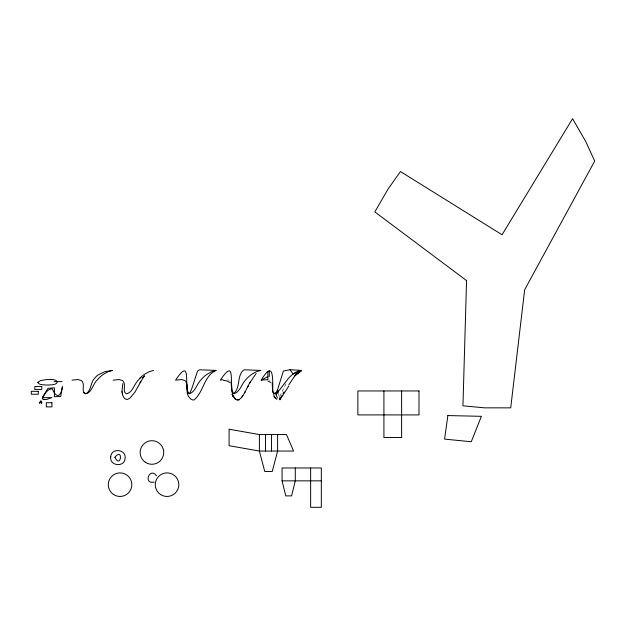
<?xml version="1.0" encoding="UTF-8"?>
<svg xmlns="http://www.w3.org/2000/svg" width="626" height="626" viewBox="0 0 626 626"><rect width="100%" height="100%" fill="white"/><g stroke="black" fill="none" stroke-linecap="round" stroke-linejoin="round"><path stroke-width="0.47" stroke-dasharray="3.13 2.35" d="M279.72 396.399L286.998 381.57M227.778 379.763L229.046 380.209M269.313 379.959L269.9 380.209M278.531 393.856L279.102 396.422M230 380.851A3.959 3.959 0 0 1 230.376 381.242"/><path stroke-width="0.94" d="M122.813 383.55L122.015 390.929L122.367 394.216M277.514 393.394L277.584 389.591L283.382 371.038L290.057 369.708L301.638 370.412L294.807 375.882M39.767 402.917L40.823 401.618L41.449 402.291A8.975 8.975 0 0 0 41.684 402.917A9.609 9.609 0 0 1 41.379 402.268L41.019 401.837A0.923 0.923 0 0 0 40.526 401.986L39.798 402.917L40.307 402.33A1.252 1.252 0 0 1 41.066 402.111L41.355 402.393A7.481 7.481 0 0 0 41.613 402.925M274.157 393.668L276.222 392.416L277.584 389.591L278.343 393.003M142.548 378.417L143.174 377.494L134.84 392.252L129.77 398.332L127.383 399.419L125.443 399.153L123.533 397.181L122.32 394.067M244.563 392.666L244.922 392.009L244.586 392.627M139.981 382.768L140.811 381.257M280.221 398.457L282.083 395.202M283.022 393.582L283.954 391.954M279.759 399.271L279.908 399.764L288.821 386.007M288.844 384.81L295.089 375.49L301.638 370.412C288.508 372.29 284.603 386.524 275.706 393.644C273.828 394.02 273.124 391.915 272.74 390.499C272.819 376.993 273.335 359.911 261.191 380.154L267.881 379.622L267.881 371.703M144.379 375.976L143.104 377.603L144.442 375.905M256.159 373.464L249.774 382.885L250.157 382.196C246.284 387.846 239.312 410.288 232.215 394.161L235.141 398.864L234.398 398.113M295.621 374.309L297.131 373.331M298.633 372.36L301.638 370.412L293.101 374.012L290.057 369.708M261.191 380.154L267.881 376.625M154.176 482.09C142.861 484.594 149.614 466.464 156.531 475.768M216.025 370.412C204.107 375.678 203.622 391.868 194.295 399.764A2.989 2.989 0 0 1 192.714 399.967L190.687 399.044L188.559 396.508A11.581 11.581 0 0 1 187.26 393.151L186.775 384.309L185.938 381.672A3.959 3.959 0 0 0 184.803 380.506L181.415 379.544L175.577 380.154C191.689 356.288 183.911 384.92 188.582 393.355A1.847 1.847 0 0 0 189.686 393.691C195.547 391.461 196.791 383.848 201.095 379.716A29.406 29.406 0 0 1 203.403 377.235A29.962 29.962 0 0 1 206.854 374.387L211.463 371.766L216.025 370.412L199.796 369.786A4.46 4.46 0 0 0 197.769 371.038C194.717 376.594 187.8 410.038 186.689 383.722M72.021 380.154L77.867 379.544L81.255 380.506A3.959 3.959 0 0 1 82.382 381.672C85.058 385.178 80.793 392.142 85.645 393.879C91.537 391.172 90.23 382.298 94.839 378.034A17.035 17.035 0 0 1 97.899 375.044L104.581 371.766L112.469 370.412L107.915 371.766L103.298 374.387A29.962 29.962 0 0 0 99.855 377.235A29.406 29.406 0 0 0 97.546 379.716C93.329 382.564 90.308 397.244 83.735 392.643M113.118 380.154L118.963 379.544L122.352 380.506A3.959 3.959 0 0 1 123.479 381.672C126.1 385.225 122.054 391.665 126.475 393.864C132.97 392.392 134.152 383.855 138.643 379.716A29.406 29.406 0 0 1 140.952 377.235M153.566 370.412L149.011 371.766L144.395 374.387A29.962 29.962 0 0 0 140.146 378.034M222.997 379.7L220.329 380.154C236.44 356.288 228.662 384.92 233.334 393.355A1.847 1.847 0 0 0 234.437 393.691C240.298 391.469 241.558 383.863 245.846 379.716A29.406 29.406 0 0 1 247.356 378.034A29.962 29.962 0 0 1 251.605 374.387L256.214 371.766L260.776 370.412L244.547 369.786A4.46 4.46 0 0 0 242.52 371.038C236.941 377.251 240.423 389.129 233.295 393.668M54.086 381.602L62.076 381.602M259.391 434.561L286.473 434.561L293.563 451.049L259.391 451.049L229.085 445.696L229.085 429.209L259.391 434.561L259.391 451.049L264.743 471.464L272.247 471.464L277.608 451.049L277.608 434.561M310.637 467.974L310.637 507.31L321.326 507.31L321.326 467.974L282.076 467.974L282.076 480.846L321.326 480.846M223.459 380.342L227.144 381.023L230.102 382.619M237.34 399.998L235.892 399.419M267.881 380.968L270.855 382.494M276.786 399.388L274.165 396.508L275.792 398.543L274.939 397.666M232.715 393.449L231.675 391.383L231.15 382.635M273.57 393.449L272.74 392.267L272.177 383.167M274.165 396.508L274.924 397.643M232.77 395.585L233.201 396.415L232.207 394.169L233.208 396.43M232.183 394.09L232.715 395.358M275.706 393.644L277.498 398.136M282.076 480.846L285.785 495.886L291.575 495.886L295.284 480.846L295.284 467.974M273.726 394.294L274.039 395.992M279.564 397.784L279.908 399.764M276.222 392.416L276.309 394.286M122.007 391.602L122.039 392.259M401.626 390.953L401.626 437.511L383.918 437.511L383.918 390.953M271.543 434.561L271.543 451.049M269.313 370.905L269.313 376.523M265.455 434.561L265.455 451.049M41.723 402.925A8.647 8.647 0 0 1 41.386 401.947L40.823 401.368L39.728 402.917L40.753 401.156L41.363 401.743A9.398 9.398 0 0 0 41.762 402.925A9.093 9.093 0 0 1 41.394 401.657L40.956 400.797L39.954 402.228A15.885 15.885 0 0 0 39.657 402.917M466.558 280.605L462.95 405.82L484.61 407.847L510.714 407.847L524.674 289.705L594.7 161.062L585.623 141.296L572.571 118.69L502.044 234.773L400.468 171.563L387.893 189.31L374.841 211.917L466.558 280.605M110.716 456.8C109.26 466.034 124.511 467.716 125.098 458.388C126.554 449.163 111.303 447.48 110.716 456.8M114.918 457.27C120.951 469.625 123.502 446.526 114.918 457.27M37.834 382.329C38.859 385.256 43.484 384.614 46.034 385.021A36.198 36.198 0 0 0 49.665 384.92C59.806 385.053 59.627 378.855 49.517 379.559A36.198 36.198 0 0 0 45.886 379.669L40.667 380.569L37.834 382.329M447.864 415.562L444.585 439.116L471.253 441.745L481.371 416.329L447.864 415.562M62.373 386.876L60.722 396.446L54.392 396.727L54.392 387.807L47.944 388.37L42.396 397.721L42.998 399.513L46.457 399.513L51.895 397.604L42.396 397.721C44.712 394.427 46.856 389.591 51.262 388.848A2.394 2.394 0 0 1 52.459 389.2C56.05 397.909 60.777 397.94 62.373 386.876M247.982 386.203L247.583 386.97L247.982 386.203M242.763 395.773L242.043 396.853L242.778 395.757M239.109 399.764L238.569 399.951L239.116 399.764M41.793 386.524L34.806 386.524L34.806 389.419L41.793 389.419L41.793 386.524M418.99 390.953L357.876 390.953L357.876 414.905L418.99 414.905L418.99 390.953M38.288 391.328L31.3 391.328L31.3 394.224L38.288 394.224L38.288 391.328M51.935 402.737L46.308 402.737L46.308 406.892L51.935 406.892L51.935 402.737M145.31 462.231A11.792 11.792 0 0 0 163.699 453.349A11.792 11.792 0 0 0 146.813 441.862A11.792 11.792 0 0 0 145.31 462.231M160.405 494.423A11.792 11.792 0 0 0 178.793 485.541A11.792 11.792 0 0 0 161.907 474.062A11.792 11.792 0 0 0 160.405 494.423M113.416 494.423A11.792 11.792 0 0 0 131.804 485.541A11.792 11.792 0 0 0 114.918 474.062A11.792 11.792 0 0 0 113.416 494.423"/></g></svg>
